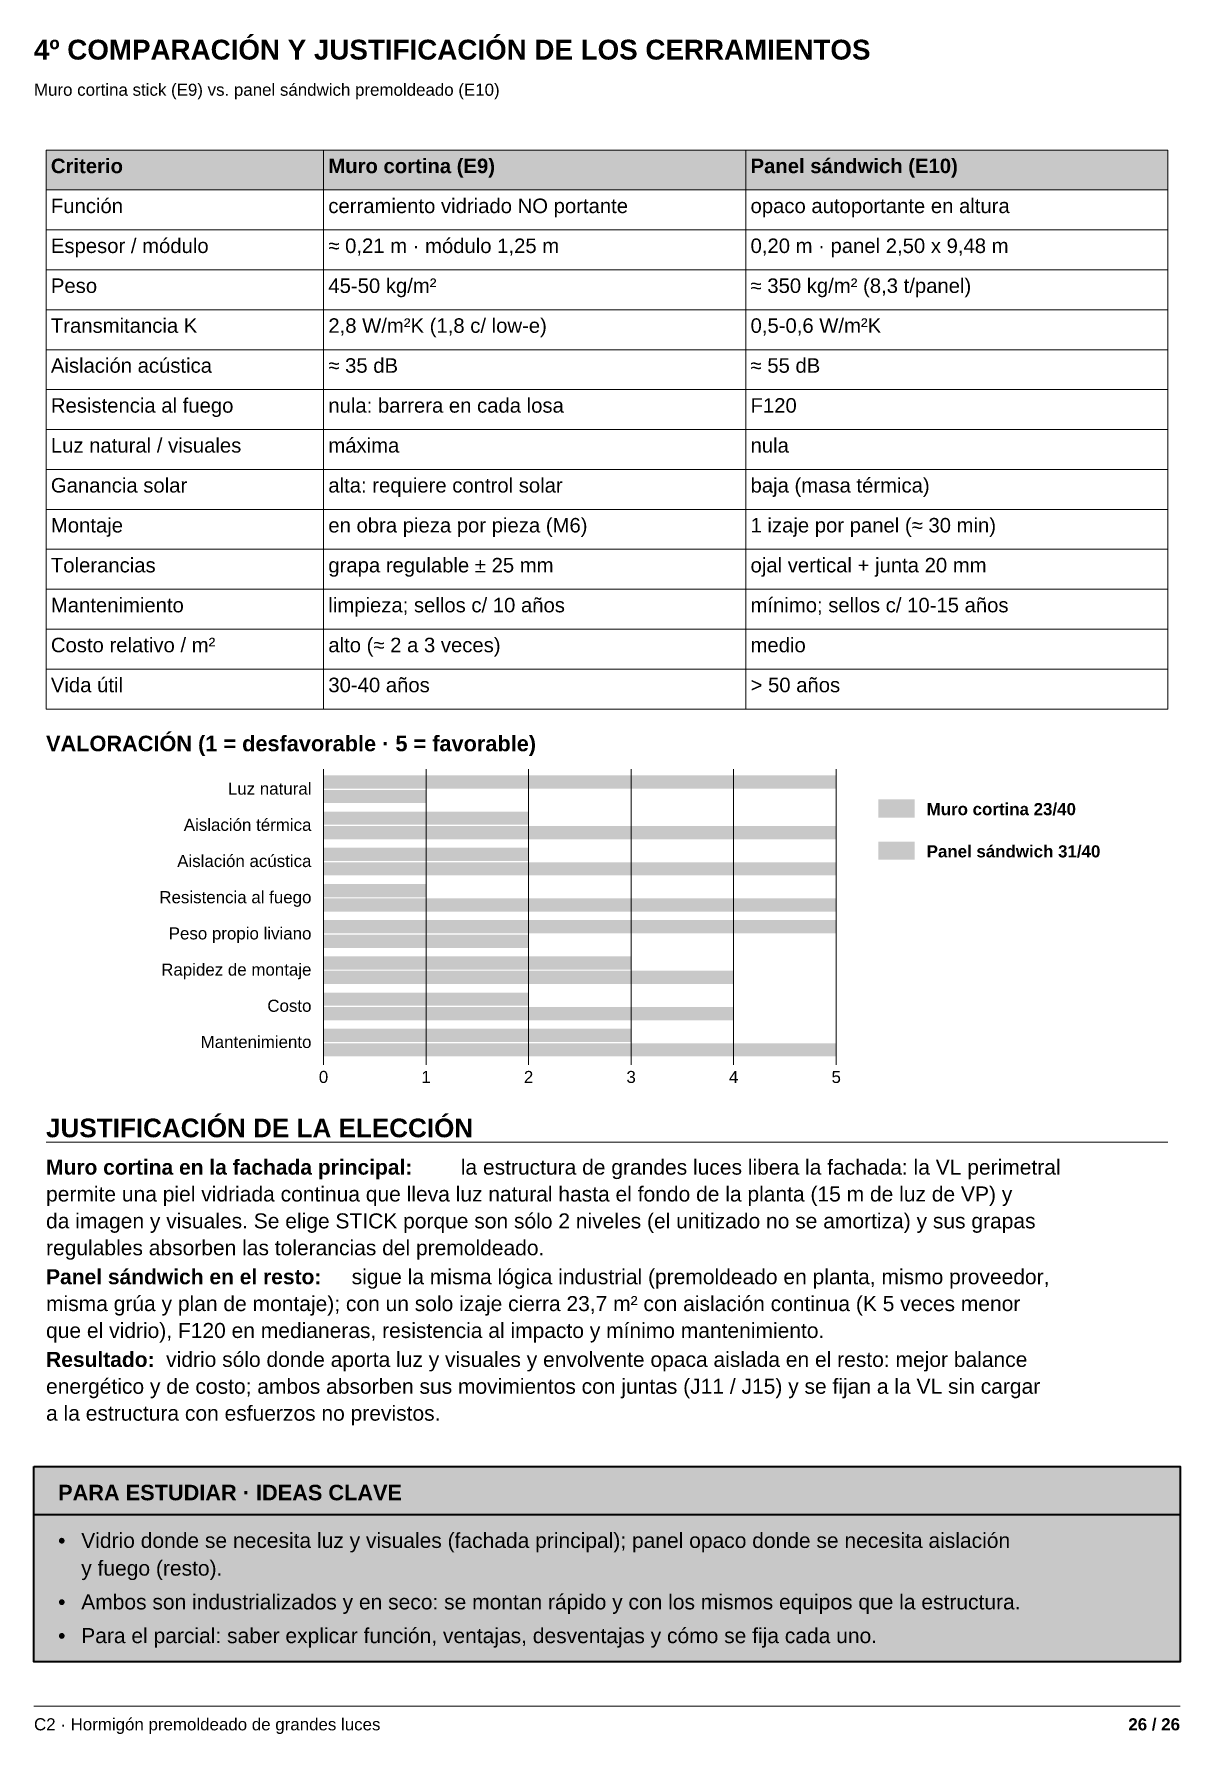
# Model space of a CAD drawing. Header units: millimetres. Extents: x 10 to 6200, y 4 to 286.
# Drawn here: x 6010 to 6200, y 4.4 to 286.2 of the extents above; entities that cross this region are included whole.
import ezdxf
from ezdxf.enums import TextEntityAlignment as Align

# ---------------------------------------------------------------- set-up
doc = ezdxf.new("R2010")
doc.units = ezdxf.units.MM
for name, color, linetype in [('CONTORNOS-RELLENO', 9, 'Continuous'), ('ESTUDIO', 7, 'Continuous'), ('ESTUDIO-RELLENO', 9, 'Continuous'), ('LINEAS', 7, 'Continuous'), ('MARCO', 7, 'Continuous'), ('TABLAS', 7, 'Continuous'), ('TABLAS-RELLENO', 9, 'Continuous'), ('TEXTOS', 7, 'Continuous')]:
    doc.layers.add(name, color=color, linetype=linetype)
doc.styles.add('ARIAL', font='arial.ttf')
doc.styles.add('ARIAL-NEGRITA', font='arialbd.ttf')

msp = doc.modelspace()

# ---------------------------------------------------------------- hatches: boundary and pattern name
at = {"layer": 'CONTORNOS-RELLENO', "true_color": 0x5dade2}
h = msp.add_hatch(color=143, dxfattribs=at)
h.dxf.hatch_style = 1
h.paths.add_polyline_path([(6150, 159.33), (6156, 159.33), (6156, 156.33), (6150, 156.33)])
at = {"layer": 'CONTORNOS-RELLENO', "true_color": 0xc8b48a}
h = msp.add_hatch(color=43, dxfattribs=at)
h.dxf.hatch_style = 1
h.paths.add_polyline_path([(6150, 152.33), (6156, 152.33), (6156, 149.33), (6150, 149.33)])
at = {"layer": 'ESTUDIO-RELLENO', "true_color": 0xfff8dc}
h = msp.add_hatch(color=7, dxfattribs=at)
h.dxf.hatch_style = 1
h.paths.add_polyline_path([(6010, 48.74), (6200, 48.74), (6200, 16.37), (6010, 16.37)])
at = {"layer": 'ESTUDIO-RELLENO', "true_color": 0xf3d77a}
h = msp.add_hatch(color=41, dxfattribs=at)
h.dxf.hatch_style = 1
h.paths.add_polyline_path([(6010, 48.74), (6200, 48.74), (6200, 40.74), (6010, 40.74)])
at = {"layer": 'TABLAS-RELLENO', "true_color": 0xe2e6ea}
h = msp.add_hatch(color=254, dxfattribs=at)
h.dxf.hatch_style = 1
h.paths.add_polyline_path([(6012, 267), (6058, 267), (6058, 260.38), (6012, 260.38)])
h = msp.add_hatch(color=254, dxfattribs=at)
h.dxf.hatch_style = 1
h.paths.add_polyline_path([(6058, 267), (6128, 267), (6128, 260.38), (6058, 260.38)])
h = msp.add_hatch(color=254, dxfattribs=at)
h.dxf.hatch_style = 1
h.paths.add_polyline_path([(6128, 267), (6198, 267), (6198, 260.38), (6128, 260.38)])
at = {"layer": 'TABLAS-RELLENO', "true_color": 0x5dade2}
h = msp.add_hatch(color=143, dxfattribs=at)
h.dxf.hatch_style = 1
h.paths.add_polyline_path([(6058, 163.33), (6143, 163.33), (6143, 161.13), (6058, 161.13)])
at = {"layer": 'TABLAS-RELLENO', "true_color": 0xc8b48a}
h = msp.add_hatch(color=43, dxfattribs=at)
h.dxf.hatch_style = 1
h.paths.add_polyline_path([(6058, 160.93), (6075, 160.93), (6075, 158.73), (6058, 158.73)])
at = {"layer": 'TABLAS-RELLENO', "true_color": 0x5dade2}
h = msp.add_hatch(color=143, dxfattribs=at)
h.dxf.hatch_style = 1
h.paths.add_polyline_path([(6058, 157.33), (6092, 157.33), (6092, 155.13), (6058, 155.13)])
at = {"layer": 'TABLAS-RELLENO', "true_color": 0xc8b48a}
h = msp.add_hatch(color=43, dxfattribs=at)
h.dxf.hatch_style = 1
h.paths.add_polyline_path([(6058, 154.93), (6143, 154.93), (6143, 152.73), (6058, 152.73)])
at = {"layer": 'TABLAS-RELLENO', "true_color": 0x5dade2}
h = msp.add_hatch(color=143, dxfattribs=at)
h.dxf.hatch_style = 1
h.paths.add_polyline_path([(6058, 151.33), (6092, 151.33), (6092, 149.13), (6058, 149.13)])
at = {"layer": 'TABLAS-RELLENO', "true_color": 0xc8b48a}
h = msp.add_hatch(color=43, dxfattribs=at)
h.dxf.hatch_style = 1
h.paths.add_polyline_path([(6058, 148.93), (6143, 148.93), (6143, 146.73), (6058, 146.73)])
at = {"layer": 'TABLAS-RELLENO', "true_color": 0x5dade2}
h = msp.add_hatch(color=143, dxfattribs=at)
h.dxf.hatch_style = 1
h.paths.add_polyline_path([(6058, 145.33), (6075, 145.33), (6075, 143.13), (6058, 143.13)])
at = {"layer": 'TABLAS-RELLENO', "true_color": 0xc8b48a}
h = msp.add_hatch(color=43, dxfattribs=at)
h.dxf.hatch_style = 1
h.paths.add_polyline_path([(6058, 142.93), (6143, 142.93), (6143, 140.73), (6058, 140.73)])
at = {"layer": 'TABLAS-RELLENO', "true_color": 0x5dade2}
h = msp.add_hatch(color=143, dxfattribs=at)
h.dxf.hatch_style = 1
h.paths.add_polyline_path([(6058, 139.33), (6143, 139.33), (6143, 137.13), (6058, 137.13)])
at = {"layer": 'TABLAS-RELLENO', "true_color": 0xc8b48a}
h = msp.add_hatch(color=43, dxfattribs=at)
h.dxf.hatch_style = 1
h.paths.add_polyline_path([(6058, 136.93), (6092, 136.93), (6092, 134.73), (6058, 134.73)])
at = {"layer": 'TABLAS-RELLENO', "true_color": 0x5dade2}
h = msp.add_hatch(color=143, dxfattribs=at)
h.dxf.hatch_style = 1
h.paths.add_polyline_path([(6058, 133.33), (6109, 133.33), (6109, 131.13), (6058, 131.13)])
at = {"layer": 'TABLAS-RELLENO', "true_color": 0xc8b48a}
h = msp.add_hatch(color=43, dxfattribs=at)
h.dxf.hatch_style = 1
h.paths.add_polyline_path([(6058, 130.93), (6126, 130.93), (6126, 128.73), (6058, 128.73)])
at = {"layer": 'TABLAS-RELLENO', "true_color": 0x5dade2}
h = msp.add_hatch(color=143, dxfattribs=at)
h.dxf.hatch_style = 1
h.paths.add_polyline_path([(6058, 127.33), (6092, 127.33), (6092, 125.13), (6058, 125.13)])
at = {"layer": 'TABLAS-RELLENO', "true_color": 0xc8b48a}
h = msp.add_hatch(color=43, dxfattribs=at)
h.dxf.hatch_style = 1
h.paths.add_polyline_path([(6058, 124.93), (6126, 124.93), (6126, 122.73), (6058, 122.73)])
at = {"layer": 'TABLAS-RELLENO', "true_color": 0x5dade2}
h = msp.add_hatch(color=143, dxfattribs=at)
h.dxf.hatch_style = 1
h.paths.add_polyline_path([(6058, 121.33), (6109, 121.33), (6109, 119.13), (6058, 119.13)])
at = {"layer": 'TABLAS-RELLENO', "true_color": 0xc8b48a}
h = msp.add_hatch(color=43, dxfattribs=at)
h.dxf.hatch_style = 1
h.paths.add_polyline_path([(6058, 118.93), (6143, 118.93), (6143, 116.73), (6058, 116.73)])

# ---------------------------------------------------------------- linework, layer by layer
at = {"layer": 'ESTUDIO', "color": 42, "lineweight": 35, "true_color": 0xc9a227}
for points in [[(6010, 48.74), (6200, 48.74), (6200, 16.37), (6010, 16.37)], [(6010, 48.74), (6200, 48.74), (6200, 40.74), (6010, 40.74)]]:
    msp.add_lwpolyline(points, close=True, dxfattribs=at)
at = {"layer": 'LINEAS', "lineweight": 18}
msp.add_lwpolyline([(6012, 102.53), (6198, 102.53)], dxfattribs=at)
at = {"layer": 'MARCO', "color": 253, "lineweight": 13, "true_color": 0x999999}
msp.add_lwpolyline([(6010, 9), (6200, 9)], dxfattribs=at)
at = {"layer": 'TABLAS', "lineweight": 13}
for points in [[(6012, 267), (6058, 267), (6058, 260.38), (6012, 260.38)], [(6058, 267), (6128, 267), (6128, 260.38), (6058, 260.38)], [(6128, 267), (6198, 267), (6198, 260.38), (6128, 260.38)], [(6012, 260.38), (6058, 260.38), (6058, 253.76), (6012, 253.76)], [(6058, 260.38), (6128, 260.38), (6128, 253.76), (6058, 253.76)], [(6128, 260.38), (6198, 260.38), (6198, 253.76), (6128, 253.76)], [(6012, 253.76), (6058, 253.76), (6058, 247.14), (6012, 247.14)], [(6058, 253.76), (6128, 253.76), (6128, 247.14), (6058, 247.14)], [(6128, 253.76), (6198, 253.76), (6198, 247.14), (6128, 247.14)], [(6012, 247.14), (6058, 247.14), (6058, 240.52), (6012, 240.52)], [(6058, 247.14), (6128, 247.14), (6128, 240.52), (6058, 240.52)], [(6128, 247.14), (6198, 247.14), (6198, 240.52), (6128, 240.52)], [(6012, 240.52), (6058, 240.52), (6058, 233.9), (6012, 233.9)], [(6058, 240.52), (6128, 240.52), (6128, 233.9), (6058, 233.9)], [(6128, 240.52), (6198, 240.52), (6198, 233.9), (6128, 233.9)], [(6012, 233.9), (6058, 233.9), (6058, 227.28), (6012, 227.28)], [(6058, 233.9), (6128, 233.9), (6128, 227.28), (6058, 227.28)], [(6128, 233.9), (6198, 233.9), (6198, 227.28), (6128, 227.28)], [(6012, 227.28), (6058, 227.28), (6058, 220.67), (6012, 220.67)], [(6058, 227.28), (6128, 227.28), (6128, 220.67), (6058, 220.67)], [(6128, 227.28), (6198, 227.28), (6198, 220.67), (6128, 220.67)], [(6012, 220.67), (6058, 220.67), (6058, 214.05), (6012, 214.05)], [(6058, 220.67), (6128, 220.67), (6128, 214.05), (6058, 214.05)], [(6128, 220.67), (6198, 220.67), (6198, 214.05), (6128, 214.05)], [(6012, 214.05), (6058, 214.05), (6058, 207.43), (6012, 207.43)], [(6058, 214.05), (6128, 214.05), (6128, 207.43), (6058, 207.43)], [(6128, 214.05), (6198, 214.05), (6198, 207.43), (6128, 207.43)], [(6012, 207.43), (6058, 207.43), (6058, 200.81), (6012, 200.81)], [(6058, 207.43), (6128, 207.43), (6128, 200.81), (6058, 200.81)], [(6128, 207.43), (6198, 207.43), (6198, 200.81), (6128, 200.81)], [(6012, 200.81), (6058, 200.81), (6058, 194.19), (6012, 194.19)], [(6058, 200.81), (6128, 200.81), (6128, 194.19), (6058, 194.19)], [(6128, 200.81), (6198, 200.81), (6198, 194.19), (6128, 194.19)], [(6012, 194.19), (6058, 194.19), (6058, 187.57), (6012, 187.57)], [(6058, 194.19), (6128, 194.19), (6128, 187.57), (6058, 187.57)], [(6128, 194.19), (6198, 194.19), (6198, 187.57), (6128, 187.57)], [(6012, 187.57), (6058, 187.57), (6058, 180.95), (6012, 180.95)], [(6058, 187.57), (6128, 187.57), (6128, 180.95), (6058, 180.95)], [(6128, 187.57), (6198, 187.57), (6198, 180.95), (6128, 180.95)], [(6012, 180.95), (6058, 180.95), (6058, 174.33), (6012, 174.33)], [(6058, 180.95), (6128, 180.95), (6128, 174.33), (6058, 174.33)], [(6128, 180.95), (6198, 180.95), (6198, 174.33), (6128, 174.33)]]:
    msp.add_lwpolyline(points, close=True, dxfattribs=at)
at = {"layer": 'TABLAS', "color": 253, "lineweight": 9, "true_color": 0x999999}
for points in [[(6058, 164.33), (6058, 115.33)], [(6075, 164.33), (6075, 115.33)], [(6092, 164.33), (6092, 115.33)], [(6109, 164.33), (6109, 115.33)], [(6126, 164.33), (6126, 115.33)], [(6143, 164.33), (6143, 115.33)]]:
    msp.add_lwpolyline(points, dxfattribs=at)

# ---------------------------------------------------------------- texts
at = {"layer": 'ESTUDIO'}
for s, height, style, p in [('PARA ESTUDIAR · IDEAS CLAVE', 2.5776, 'ARIAL-NEGRITA', (6014, 43.14)), ('•', 2.49, 'ARIAL', (6014, 35.24)), ('Vidrio donde se necesita luz y visuales (fachada principal); panel opaco donde se necesita aislación', 2.4917, 'ARIAL', (6017.83, 35.24)), ('y fuego (resto).', 2.4917, 'ARIAL', (6017.83, 30.65)), ('•', 2.49, 'ARIAL', (6014, 25.05)), ('Ambos son industrializados y en seco: se montan rápido y con los mismos equipos que la estructura.', 2.4917, 'ARIAL', (6017.83, 25.05)), ('•', 2.49, 'ARIAL', (6014, 19.46)), ('Para el parcial: saber explicar función, ventajas, desventajas y cómo se fija cada uno.', 2.4917, 'ARIAL', (6017.83, 19.46))]:
    msp.add_text(s, height=height, dxfattribs=dict(at, style=style)).set_placement(p)
at = {"layer": 'MARCO', "color": 251, "true_color": 0x666666, "style": 'ARIAL'}
msp.add_text('C2 · Hormigón premoldeado de grandes luces', height=2.0048, dxfattribs=at).set_placement((6010, 5))
at = {"layer": 'MARCO', "color": 250, "true_color": 0x444444, "style": 'ARIAL-NEGRITA'}
msp.add_text('26 / 26', height=2.005, dxfattribs=at).set_placement((6200, 5), align=Align.RIGHT)
at = {"layer": 'TABLAS'}
for s, height, style, p in [('Criterio', 2.406, 'ARIAL-NEGRITA', (6012.8, 263.17)), ('Muro cortina (E9)', 2.4058, 'ARIAL-NEGRITA', (6058.8, 263.17)), ('Panel sándwich (E10)', 2.4058, 'ARIAL-NEGRITA', (6128.8, 263.17)), ('Función', 2.406, 'ARIAL', (6012.8, 256.55)), ('cerramiento vidriado NO portante', 2.4058, 'ARIAL', (6058.8, 256.55)), ('opaco autoportante en altura', 2.4058, 'ARIAL', (6128.8, 256.55)), ('Espesor / módulo', 2.4058, 'ARIAL', (6012.8, 249.93)), ('≈ 0,21 m · módulo 1,25 m', 2.4058, 'ARIAL', (6058.8, 249.93)), ('0,20 m · panel 2,50 x 9,48 m', 2.4058, 'ARIAL', (6128.8, 249.93)), ('Peso', 2.406, 'ARIAL', (6012.8, 243.31)), ('45-50 kg/m²', 2.4058, 'ARIAL', (6058.8, 243.31)), ('≈ 350 kg/m² (8,3 t/panel)', 2.4058, 'ARIAL', (6128.8, 243.31)), ('Transmitancia K', 2.4058, 'ARIAL', (6012.8, 236.7)), ('2,8 W/m²K (1,8 c/ low-e)', 2.4058, 'ARIAL', (6058.8, 236.7)), ('0,5-0,6 W/m²K', 2.4058, 'ARIAL', (6128.8, 236.7)), ('Aislación acústica', 2.4058, 'ARIAL', (6012.8, 230.08)), ('≈ 35 dB', 2.406, 'ARIAL', (6058.8, 230.08)), ('≈ 55 dB', 2.406, 'ARIAL', (6128.8, 230.08)), ('Resistencia al fuego', 2.4058, 'ARIAL', (6012.8, 223.46)), ('nula: barrera en cada losa', 2.4058, 'ARIAL', (6058.8, 223.46)), ('F120', 2.406, 'ARIAL', (6128.8, 223.46)), ('Luz natural / visuales', 2.4058, 'ARIAL', (6012.8, 216.84)), ('máxima', 2.406, 'ARIAL', (6058.8, 216.84)), ('nula', 2.406, 'ARIAL', (6128.8, 216.84)), ('Ganancia solar', 2.4058, 'ARIAL', (6012.8, 210.22)), ('alta: requiere control solar', 2.4058, 'ARIAL', (6058.8, 210.22)), ('baja (masa térmica)', 2.4058, 'ARIAL', (6128.8, 210.22)), ('Montaje', 2.406, 'ARIAL', (6012.8, 203.6)), ('en obra pieza por pieza (M6)', 2.4058, 'ARIAL', (6058.8, 203.6)), ('1 izaje por panel (≈ 30 min)', 2.4058, 'ARIAL', (6128.8, 203.6)), ('Tolerancias', 2.4058, 'ARIAL', (6012.8, 196.98)), ('grapa regulable ± 25 mm', 2.4058, 'ARIAL', (6058.8, 196.98)), ('ojal vertical + junta 20 mm', 2.4058, 'ARIAL', (6128.8, 196.98)), ('Mantenimiento', 2.4058, 'ARIAL', (6012.8, 190.36)), ('limpieza; sellos c/ 10 años', 2.4058, 'ARIAL', (6058.8, 190.36)), ('mínimo; sellos c/ 10-15 años', 2.4058, 'ARIAL', (6128.8, 190.36)), ('Costo relativo / m²', 2.4058, 'ARIAL', (6012.8, 183.74)), ('alto (≈ 2 a 3 veces)', 2.4058, 'ARIAL', (6058.8, 183.74)), ('medio', 2.406, 'ARIAL', (6128.8, 183.74)), ('Vida útil', 2.406, 'ARIAL', (6012.8, 177.12)), ('30-40 años', 2.406, 'ARIAL', (6058.8, 177.12)), ('> 50 años', 2.406, 'ARIAL', (6128.8, 177.12))]:
    msp.add_text(s, height=height, dxfattribs=dict(at, style=style)).set_placement(p)
at = {"layer": 'TABLAS', "style": 'ARIAL'}
for s, p in [('0', (6058, 112.33)), ('1', (6075, 112.33)), ('2', (6092, 112.33)), ('3', (6109, 112.33)), ('4', (6126, 112.33)), ('5', (6143, 112.33))]:
    msp.add_text(s, height=2, dxfattribs=at).set_placement(p, align=Align.CENTER)
at = {"layer": 'TEXTOS'}
for s, height, style, p in [('4º COMPARACIÓN Y JUSTIFICACIÓN DE LOS CERRAMIENTOS', 3.2936, 'ARIAL-NEGRITA', (6010, 282)), ('VALORACIÓN (1 = desfavorable · 5 = favorable)', 2.5776, 'ARIAL-NEGRITA', (6012, 167.33)), ('Muro cortina 23/40', 2.0048, 'ARIAL-NEGRITA', (6158, 156.73)), ('Panel sándwich 31/40', 2.0048, 'ARIAL-NEGRITA', (6158, 149.73)), ('JUSTIFICACIÓN DE LA ELECCIÓN', 3.0931, 'ARIAL-NEGRITA', (6012, 103.33)), ('Muro cortina en la fachada principal:', 2.4917, 'ARIAL-NEGRITA', (6012, 97.13)), ('la estructura de grandes luces libera la fachada: la VL perimetral', 2.4917, 'ARIAL', (6080.76, 97.13)), ('permite una piel vidriada continua que lleva luz natural hasta el fondo de la planta (15 m de luz de VP) y', 2.49168, 'ARIAL', (6012, 92.68)), ('da imagen y visuales. Se elige STICK porque son sólo 2 niveles (el unitizado no se amortiza) y sus grapas', 2.49168, 'ARIAL', (6012, 88.22)), ('regulables absorben las tolerancias del premoldeado.', 2.4917, 'ARIAL', (6012, 83.77)), ('Panel sándwich en el resto:', 2.4917, 'ARIAL-NEGRITA', (6012, 78.96)), ('sigue la misma lógica industrial (premoldeado en planta, mismo proveedor,', 2.4917, 'ARIAL', (6062.67, 78.96)), ('misma grúa y plan de montaje); con un solo izaje cierra 23,7 m² con aislación continua (K 5 veces menor', 2.49168, 'ARIAL', (6012, 74.51)), ('que el vidrio), F120 en medianeras, resistencia al impacto y mínimo mantenimiento.', 2.4917, 'ARIAL', (6012, 70.05)), ('Resultado:', 2.492, 'ARIAL-NEGRITA', (6012, 65.25)), ('vidrio sólo donde aporta luz y visuales y envolvente opaca aislada en el resto: mejor balance', 2.4917, 'ARIAL', (6031.91, 65.25)), ('energético y de costo; ambos absorben sus movimientos con juntas (J11 / J15) y se fijan a la VL sin cargar', 2.49168, 'ARIAL', (6012, 60.8)), ('a la estructura con esfuerzos no previstos.', 2.4917, 'ARIAL', (6012, 56.34))]:
    msp.add_text(s, height=height, dxfattribs=dict(at, style=style)).set_placement(p)
at = {"layer": 'TEXTOS', "color": 250, "true_color": 0x333333, "style": 'ARIAL'}
msp.add_text('Muro cortina stick (E9) vs. panel sándwich premoldeado (E10)', height=2.0048, dxfattribs=at).set_placement((6010, 276))
at = {"layer": 'TEXTOS', "style": 'ARIAL'}
for s, height, p in [('Luz natural', 2.0048, (6056, 160.13)), ('Aislación térmica', 2.0048, (6056, 154.13)), ('Aislación acústica', 2.0048, (6056, 148.13)), ('Resistencia al fuego', 2.0048, (6056, 142.13)), ('Peso propio liviano', 2.0048, (6056, 136.13)), ('Rapidez de montaje', 2.0048, (6056, 130.13)), ('Costo', 2.005, (6056, 124.13)), ('Mantenimiento', 2.0048, (6056, 118.13))]:
    msp.add_text(s, height=height, dxfattribs=at).set_placement(p, align=Align.RIGHT)

doc.saveas('drawing.dxf')
